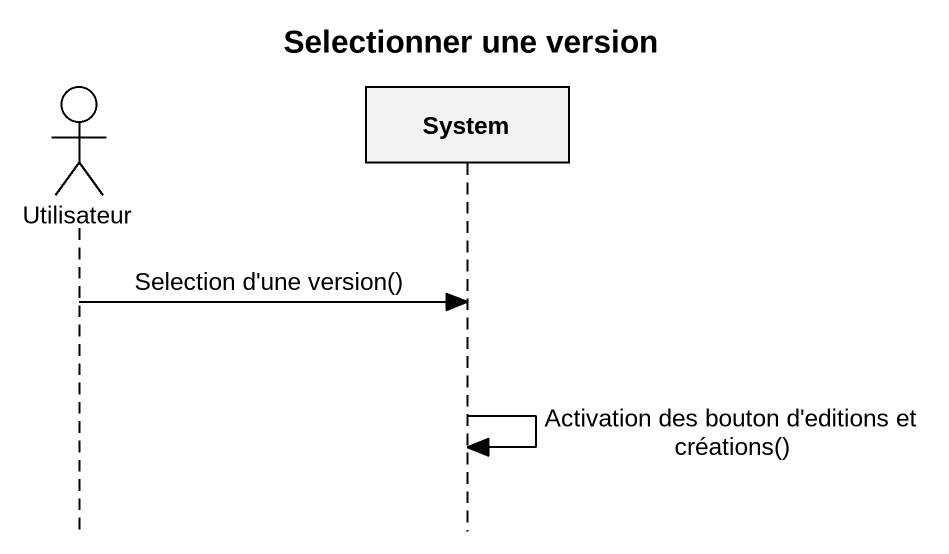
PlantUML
@startuml
title Selectionner une version
hide footbox
actor Utilisateur
participant System

Utilisateur -> System : Selection d'une version()
System -> System : Activation des bouton d'editions et créations()
@enduml
